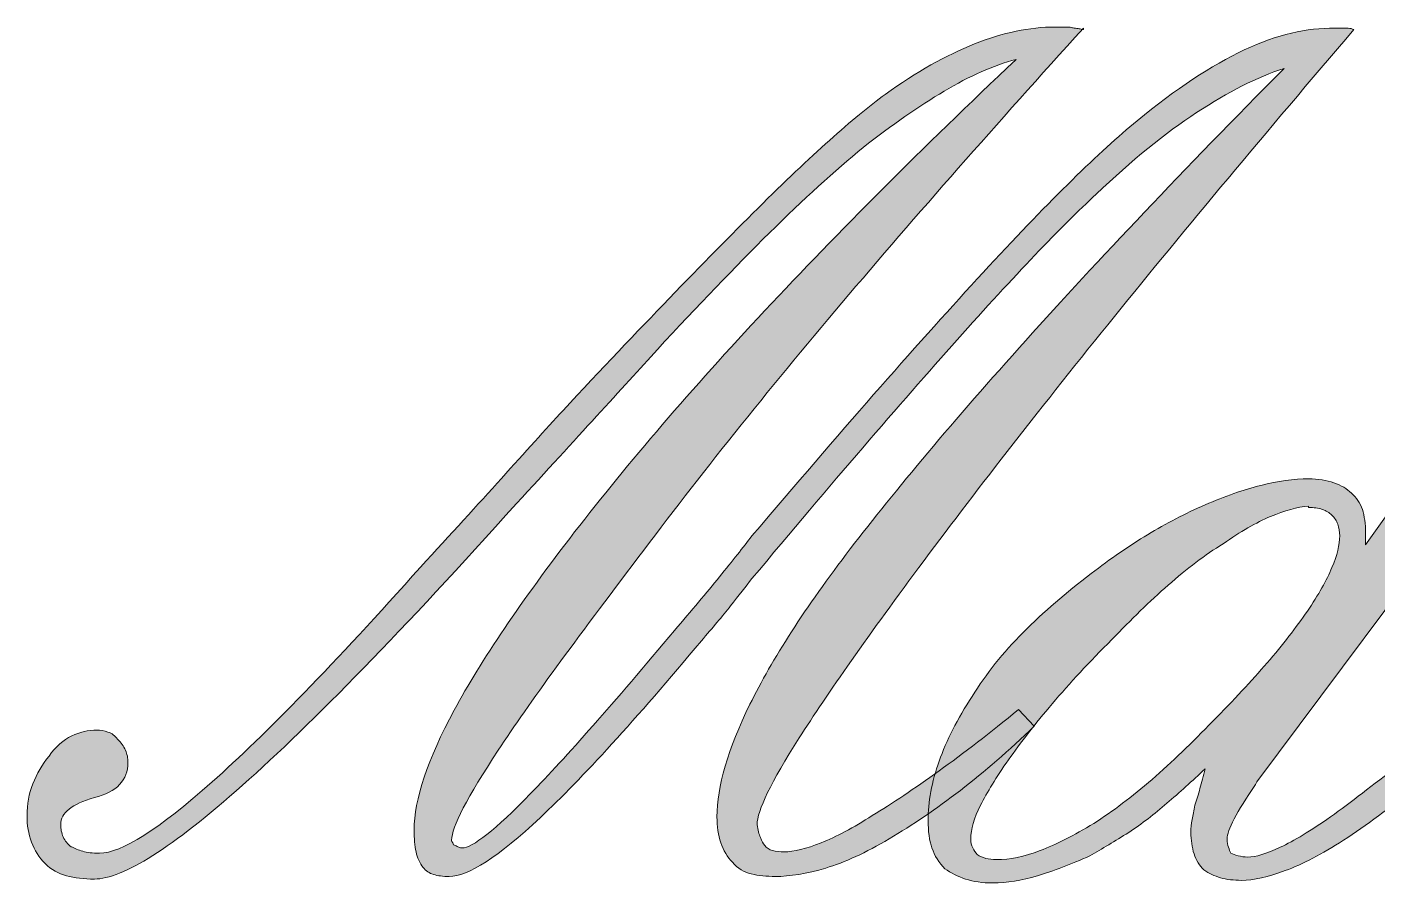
# Model space of a CAD drawing. Header units: millimetres. Extents: x 45.1 to 103.2, y -62.7 to -18.6.
# Drawn here: x 58.58 to 71.1, y -62.62 to -54.69 of the extents above; entities that cross this region are included whole.
import ezdxf

# ---------------------------------------------------------------- set-up
doc = ezdxf.new("R2010")
doc.units = ezdxf.units.MM
doc.header["$MEASUREMENT"] = 0
doc.layers.add('Calque 1', color=7, linetype='Continuous', lineweight=0)

# ---------------------------------------------------------------- blocks, each defined once
blk = doc.blocks.new('Block_0')
at = {"layer": 'Calque 1', "true_color": 0x1d1d1b, "transparency": 33554687}
h = blk.add_hatch(color=250, dxfattribs=at)
h.dxf.hatch_style = 2
edge = h.paths.add_edge_path()
edge.add_spline(control_points=[(66.133, -57.249), (65.441, -58.065), (64.811, -58.853), (64.243, -59.613), (63.668, -60.364), (63.236, -60.958), (62.948, -61.394), (62.66, -61.83), (62.516, -62.108), (62.516, -62.228), (62.516, -62.228), (62.516, -62.234), (62.516, -62.234), (62.516, -62.238), (62.52, -62.244), (62.528, -62.252), (62.528, -62.26), (62.53, -62.266), (62.534, -62.27), (62.538, -62.274), (62.544, -62.276), (62.552, -62.276), (62.56, -62.284), (62.57, -62.29), (62.582, -62.294), (62.594, -62.298), (62.604, -62.3), (62.612, -62.3), (62.708, -62.3), (62.92, -62.132), (63.248, -61.796), (63.576, -61.46), (64.02, -60.956), (64.58, -60.284), (64.739, -60.1), (64.879, -59.934), (64.999, -59.787), (65.119, -59.638), (65.219, -59.513), (65.299, -59.409), (66.107, -58.457), (66.803, -57.663), (67.387, -57.027), (67.971, -56.391), (68.443, -55.921), (68.803, -55.617), (69.163, -55.313), (69.497, -55.085), (69.805, -54.933), (70.113, -54.781), (70.395, -54.705), (70.651, -54.705), (70.651, -54.705), (70.723, -54.705), (70.723, -54.705), (70.723, -54.705), (70.771, -54.705), (70.771, -54.705), (70.771, -54.705), (70.825, -54.705), (70.825, -54.705), (70.845, -54.705), (70.863, -54.709), (70.879, -54.717), (70.063, -55.669), (69.323, -56.555), (68.659, -57.375), (67.995, -58.195), (67.407, -58.949), (66.895, -59.636), (66.383, -60.324), (65.997, -60.872), (65.737, -61.28), (65.477, -61.688), (65.347, -61.956), (65.347, -62.084), (65.355, -62.132), (65.365, -62.172), (65.377, -62.204), (65.389, -62.236), (65.403, -62.26), (65.419, -62.276), (65.435, -62.3), (65.459, -62.316), (65.491, -62.324), (65.523, -62.332), (65.559, -62.336), (65.599, -62.336), (65.687, -62.336), (65.801, -62.308), (65.941, -62.252), (66.081, -62.196), (66.239, -62.112), (66.415, -62), (66.599, -61.888), (66.805, -61.75), (67.033, -61.586), (67.261, -61.422), (67.507, -61.232), (67.771, -61.016), (67.771, -61.016), (67.915, -61.172), (67.915, -61.172), (67.683, -61.396), (67.455, -61.594), (67.231, -61.766), (67.007, -61.938), (66.787, -62.088), (66.571, -62.216), (66.355, -62.344), (66.159, -62.434), (65.983, -62.486), (65.807, -62.538), (65.651, -62.564), (65.515, -62.564), (65.435, -62.564), (65.361, -62.556), (65.293, -62.54), (65.225, -62.524), (65.167, -62.488), (65.119, -62.432), (65.071, -62.384), (65.035, -62.324), (65.011, -62.252), (64.987, -62.18), (64.975, -62.1), (64.975, -62.012), (64.975, -61.732), (65.077, -61.384), (65.281, -60.968), (65.485, -60.552), (65.795, -60.072), (66.211, -59.528), (66.627, -58.985), (67.169, -58.341), (67.837, -57.597), (68.505, -56.853), (69.303, -56.013), (70.231, -55.077), (69.983, -55.157), (69.713, -55.293), (69.421, -55.485), (69.129, -55.677), (68.819, -55.929), (68.491, -56.241), (68.163, -56.545), (67.733, -56.995), (67.201, -57.591), (66.669, -58.187), (66.035, -58.925), (65.299, -59.804), (65.243, -59.876), (65.177, -59.961), (65.101, -60.056), (65.025, -60.152), (64.935, -60.26), (64.831, -60.38), (64.223, -61.108), (63.725, -61.654), (63.338, -62.018), (62.95, -62.382), (62.668, -62.564), (62.492, -62.564), (62.436, -62.564), (62.388, -62.558), (62.348, -62.546), (62.308, -62.534), (62.276, -62.512), (62.252, -62.48), (62.22, -62.44), (62.198, -62.392), (62.186, -62.336), (62.174, -62.28), (62.168, -62.212), (62.168, -62.132), (62.168, -61.852), (62.292, -61.482), (62.54, -61.022), (62.788, -60.562), (63.16, -60.013), (63.656, -59.372), (64.151, -58.733), (64.739, -58.048), (65.419, -57.321), (66.099, -56.593), (66.875, -55.817), (67.747, -54.993), (67.539, -55.049), (67.317, -55.147), (67.081, -55.287), (66.845, -55.427), (66.595, -55.601), (66.331, -55.809), (66.067, -56.025), (65.777, -56.289), (65.461, -56.601), (65.145, -56.913), (64.799, -57.273), (64.423, -57.681), (64.263, -57.857), (64.076, -58.063), (63.859, -58.299), (63.643, -58.535), (63.396, -58.805), (63.116, -59.109), (62.076, -60.269), (61.23, -61.138), (60.578, -61.718), (59.926, -62.298), (59.468, -62.588), (59.204, -62.588), (59.108, -62.588), (59.022, -62.578), (58.946, -62.558), (58.87, -62.538), (58.804, -62.5), (58.748, -62.444), (58.692, -62.388), (58.65, -62.322), (58.622, -62.246), (58.594, -62.17), (58.58, -62.088), (58.58, -62), (58.58, -61.896), (58.598, -61.798), (58.634, -61.706), (58.67, -61.614), (58.72, -61.528), (58.784, -61.448), (58.848, -61.36), (58.918, -61.298), (58.994, -61.262), (59.07, -61.226), (59.148, -61.208), (59.228, -61.208), (59.26, -61.208), (59.294, -61.214), (59.33, -61.226), (59.366, -61.238), (59.396, -61.26), (59.42, -61.292), (59.452, -61.324), (59.476, -61.358), (59.492, -61.394), (59.508, -61.43), (59.516, -61.468), (59.516, -61.508), (59.516, -61.588), (59.49, -61.656), (59.438, -61.712), (59.386, -61.768), (59.308, -61.808), (59.204, -61.832), (59.1, -61.864), (59.022, -61.9), (58.97, -61.94), (58.918, -61.98), (58.892, -62.028), (58.892, -62.084), (58.892, -62.124), (58.9, -62.162), (58.916, -62.198), (58.932, -62.234), (58.956, -62.264), (58.988, -62.288), (59.02, -62.304), (59.056, -62.318), (59.096, -62.33), (59.136, -62.342), (59.188, -62.348), (59.252, -62.348), (59.452, -62.348), (59.8, -62.128), (60.296, -61.688), (60.792, -61.248), (61.436, -60.584), (62.228, -59.697), (62.508, -59.392), (62.758, -59.119), (62.978, -58.875), (63.198, -58.631), (63.388, -58.421), (63.548, -58.245), (64.259, -57.485), (64.862, -56.861), (65.353, -56.373), (65.845, -55.885), (66.239, -55.533), (66.535, -55.317), (66.823, -55.109), (67.099, -54.953), (67.363, -54.849), (67.627, -54.745), (67.875, -54.693), (68.107, -54.693), (68.107, -54.693), (68.161, -54.693), (68.161, -54.693), (68.161, -54.693), (68.227, -54.693), (68.227, -54.693), (68.243, -54.693), (68.257, -54.695), (68.269, -54.699), (68.281, -54.703), (68.291, -54.705), (68.299, -54.705), (68.315, -54.705), (68.329, -54.707), (68.341, -54.711), (68.353, -54.715), (68.363, -54.717), (68.371, -54.717), (68.371, -54.717), (68.371, -54.705), (68.371, -54.705), (67.571, -55.585), (66.825, -56.433), (66.133, -57.249)], knot_values=[0, 0, 0, 0, 1, 1, 1, 2, 2, 2, 3, 3, 3, 4, 4, 4, 5, 5, 5, 6, 6, 6, 7, 7, 7, 8, 8, 8, 9, 9, 9, 10, 10, 10, 11, 11, 11, 12, 12, 12, 13, 13, 13, 14, 14, 14, 15, 15, 15, 16, 16, 16, 17, 17, 17, 18, 18, 18, 19, 19, 19, 20, 20, 20, 21, 21, 21, 22, 22, 22, 23, 23, 23, 24, 24, 24, 25, 25, 25, 26, 26, 26, 27, 27, 27, 28, 28, 28, 29, 29, 29, 30, 30, 30, 31, 31, 31, 32, 32, 32, 33, 33, 33, 34, 34, 34, 35, 35, 35, 36, 36, 36, 37, 37, 37, 38, 38, 38, 39, 39, 39, 40, 40, 40, 41, 41, 41, 42, 42, 42, 43, 43, 43, 44, 44, 44, 45, 45, 45, 46, 46, 46, 47, 47, 47, 48, 48, 48, 49, 49, 49, 50, 50, 50, 51, 51, 51, 52, 52, 52, 53, 53, 53, 54, 54, 54, 55, 55, 55, 56, 56, 56, 57, 57, 57, 58, 58, 58, 59, 59, 59, 60, 60, 60, 61, 61, 61, 62, 62, 62, 63, 63, 63, 64, 64, 64, 65, 65, 65, 66, 66, 66, 67, 67, 67, 68, 68, 68, 69, 69, 69, 70, 70, 70, 71, 71, 71, 72, 72, 72, 73, 73, 73, 74, 74, 74, 75, 75, 75, 76, 76, 76, 77, 77, 77, 78, 78, 78, 79, 79, 79, 80, 80, 80, 81, 81, 81, 82, 82, 82, 83, 83, 83, 84, 84, 84, 85, 85, 85, 86, 86, 86, 87, 87, 87, 88, 88, 88, 89, 89, 89, 90, 90, 90, 91, 91, 91, 92, 92, 92, 93, 93, 93, 94, 94, 94, 95, 95, 95, 96, 96, 96, 97, 97, 97, 98, 98, 98, 99, 99, 99, 100, 100, 100, 101, 101, 101, 102, 102, 102, 103, 103, 103, 104, 104, 104, 105, 105, 105, 106, 106, 106, 106], degree=3, periodic=0)
h = blk.add_hatch(color=250, dxfattribs=at)
h.dxf.hatch_style = 2
edge = h.paths.add_edge_path()
edge.add_spline(control_points=[(70.105, -59.228), (69.974, -59.285), (69.827, -59.369), (69.667, -59.481), (69.499, -59.584), (69.329, -59.712), (69.158, -59.864), (68.986, -60.016), (68.812, -60.184), (68.636, -60.368), (68.428, -60.576), (68.244, -60.774), (68.084, -60.962), (67.924, -61.15), (67.788, -61.324), (67.676, -61.484), (67.564, -61.644), (67.478, -61.784), (67.418, -61.904), (67.358, -62.024), (67.328, -62.128), (67.328, -62.216), (67.328, -62.248), (67.334, -62.276), (67.346, -62.3), (67.358, -62.324), (67.372, -62.344), (67.388, -62.36), (67.412, -62.376), (67.438, -62.388), (67.466, -62.396), (67.494, -62.404), (67.528, -62.408), (67.568, -62.408), (67.688, -62.408), (67.822, -62.38), (67.97, -62.324), (68.118, -62.268), (68.284, -62.184), (68.468, -62.072), (68.644, -61.96), (68.824, -61.824), (69.008, -61.664), (69.191, -61.504), (69.38, -61.324), (69.571, -61.124), (69.764, -60.932), (69.931, -60.752), (70.075, -60.584), (70.219, -60.416), (70.343, -60.256), (70.447, -60.105), (70.551, -59.953), (70.627, -59.819), (70.675, -59.702), (70.723, -59.586), (70.747, -59.489), (70.747, -59.409), (70.747, -59.369), (70.741, -59.332), (70.729, -59.3), (70.717, -59.268), (70.699, -59.24), (70.675, -59.216), (70.651, -59.193), (70.621, -59.175), (70.585, -59.163), (70.549, -59.151), (70.507, -59.144), (70.459, -59.144), (70.459, -59.144), (70.459, -59.133), (70.459, -59.133), (70.355, -59.141), (70.237, -59.173), (70.105, -59.228)], knot_values=[0, 0, 0, 0, 1, 1, 1, 2, 2, 2, 3, 3, 3, 4, 4, 4, 5, 5, 5, 6, 6, 6, 7, 7, 7, 8, 8, 8, 9, 9, 9, 10, 10, 10, 11, 11, 11, 12, 12, 12, 13, 13, 13, 14, 14, 14, 15, 15, 15, 16, 16, 16, 17, 17, 17, 18, 18, 18, 19, 19, 19, 20, 20, 20, 21, 21, 21, 22, 22, 22, 23, 23, 23, 24, 24, 24, 25, 25, 25, 25], degree=3, periodic=0)
edge = h.paths.add_edge_path()
edge.add_spline(control_points=[(71.311, -59.037), (71.311, -59.037), (71.959, -59.037), (71.959, -59.037), (71.959, -59.037), (69.979, -61.688), (69.979, -61.688), (69.979, -61.688), (69.967, -61.712), (69.967, -61.712), (69.879, -61.84), (69.813, -61.946), (69.769, -62.03), (69.725, -62.114), (69.703, -62.176), (69.703, -62.216), (69.703, -62.248), (69.708, -62.274), (69.715, -62.294), (69.723, -62.314), (69.731, -62.332), (69.739, -62.348), (69.755, -62.356), (69.777, -62.364), (69.805, -62.372), (69.833, -62.38), (69.863, -62.384), (69.895, -62.384), (69.967, -62.384), (70.067, -62.354), (70.195, -62.294), (70.323, -62.234), (70.479, -62.14), (70.663, -62.012), (70.847, -61.876), (71.055, -61.718), (71.287, -61.538), (71.519, -61.358), (71.771, -61.148), (72.043, -60.908), (72.043, -60.908), (72.199, -61.064), (72.199, -61.064), (71.935, -61.32), (71.685, -61.544), (71.449, -61.736), (71.213, -61.928), (70.991, -62.092), (70.783, -62.228), (70.583, -62.356), (70.403, -62.45), (70.243, -62.51), (70.083, -62.57), (69.947, -62.6), (69.836, -62.6), (69.764, -62.6), (69.699, -62.592), (69.643, -62.576), (69.587, -62.56), (69.535, -62.536), (69.488, -62.504), (69.447, -62.464), (69.417, -62.414), (69.397, -62.354), (69.378, -62.294), (69.368, -62.228), (69.368, -62.156), (69.368, -62.116), (69.371, -62.076), (69.38, -62.036), (69.387, -61.996), (69.396, -61.952), (69.404, -61.904), (69.42, -61.856), (69.436, -61.804), (69.452, -61.748), (69.467, -61.692), (69.483, -61.632), (69.499, -61.568), (69.38, -61.68), (69.262, -61.786), (69.145, -61.886), (69.03, -61.986), (68.912, -62.076), (68.792, -62.156), (68.728, -62.196), (68.666, -62.234), (68.606, -62.27), (68.546, -62.306), (68.488, -62.34), (68.432, -62.372), (68.256, -62.452), (68.094, -62.514), (67.946, -62.558), (67.798, -62.602), (67.66, -62.624), (67.532, -62.624), (67.436, -62.624), (67.352, -62.612), (67.28, -62.588), (67.208, -62.564), (67.144, -62.532), (67.088, -62.492), (67.032, -62.436), (66.992, -62.372), (66.968, -62.3), (66.944, -62.228), (66.932, -62.144), (66.932, -62.048), (66.932, -61.872), (66.966, -61.688), (67.034, -61.496), (67.102, -61.304), (67.204, -61.104), (67.34, -60.896), (67.468, -60.688), (67.626, -60.49), (67.814, -60.302), (68.002, -60.115), (68.212, -59.933), (68.444, -59.757), (68.62, -59.62), (68.794, -59.501), (68.966, -59.397), (69.138, -59.293), (69.315, -59.201), (69.499, -59.121), (69.683, -59.041), (69.856, -58.98), (70.015, -58.94), (70.175, -58.9), (70.323, -58.88), (70.459, -58.88), (70.547, -58.88), (70.625, -58.893), (70.693, -58.917), (70.761, -58.94), (70.815, -58.972), (70.855, -59.012), (70.903, -59.052), (70.937, -59.103), (70.957, -59.163), (70.977, -59.223), (70.987, -59.297), (70.987, -59.384), (70.987, -59.384), (70.987, -59.492), (70.987, -59.492), (70.987, -59.492), (71.311, -59.037), (71.311, -59.037)], knot_values=[0, 0, 0, 0, 1, 1, 1, 2, 2, 2, 3, 3, 3, 4, 4, 4, 5, 5, 5, 6, 6, 6, 7, 7, 7, 8, 8, 8, 9, 9, 9, 10, 10, 10, 11, 11, 11, 12, 12, 12, 13, 13, 13, 14, 14, 14, 15, 15, 15, 16, 16, 16, 17, 17, 17, 18, 18, 18, 19, 19, 19, 20, 20, 20, 21, 21, 21, 22, 22, 22, 23, 23, 23, 24, 24, 24, 25, 25, 25, 26, 26, 26, 27, 27, 27, 28, 28, 28, 29, 29, 29, 30, 30, 30, 31, 31, 31, 32, 32, 32, 33, 33, 33, 34, 34, 34, 35, 35, 35, 36, 36, 36, 37, 37, 37, 38, 38, 38, 39, 39, 39, 40, 40, 40, 41, 41, 41, 42, 42, 42, 43, 43, 43, 44, 44, 44, 45, 45, 45, 46, 46, 46, 47, 47, 47, 48, 48, 48, 49, 49, 49, 50, 50, 50, 50], degree=3, periodic=0)
at = {"layer": 'Calque 1'}
for points, knots in [([(66.133, -57.249), (65.441, -58.065), (64.811, -58.853), (64.243, -59.613), (63.668, -60.364), (63.236, -60.958), (62.948, -61.394), (62.66, -61.83), (62.516, -62.108), (62.516, -62.228), (62.516, -62.228), (62.516, -62.234), (62.516, -62.234), (62.516, -62.238), (62.52, -62.244), (62.528, -62.252), (62.528, -62.26), (62.53, -62.266), (62.534, -62.27), (62.538, -62.274), (62.544, -62.276), (62.552, -62.276), (62.56, -62.284), (62.57, -62.29), (62.582, -62.294), (62.594, -62.298), (62.604, -62.3), (62.612, -62.3), (62.708, -62.3), (62.92, -62.132), (63.248, -61.796), (63.576, -61.46), (64.02, -60.956), (64.58, -60.284), (64.739, -60.1), (64.879, -59.934), (64.999, -59.787), (65.119, -59.638), (65.219, -59.513), (65.299, -59.409), (66.107, -58.457), (66.803, -57.663), (67.387, -57.027), (67.971, -56.391), (68.443, -55.921), (68.803, -55.617), (69.163, -55.313), (69.497, -55.085), (69.805, -54.933), (70.113, -54.781), (70.395, -54.705), (70.651, -54.705), (70.651, -54.705), (70.723, -54.705), (70.723, -54.705), (70.723, -54.705), (70.771, -54.705), (70.771, -54.705), (70.771, -54.705), (70.825, -54.705), (70.825, -54.705), (70.845, -54.705), (70.863, -54.709), (70.879, -54.717), (70.063, -55.669), (69.323, -56.555), (68.659, -57.375), (67.995, -58.195), (67.407, -58.949), (66.895, -59.636), (66.383, -60.324), (65.997, -60.872), (65.737, -61.28), (65.477, -61.688), (65.347, -61.956), (65.347, -62.084), (65.355, -62.132), (65.365, -62.172), (65.377, -62.204), (65.389, -62.236), (65.403, -62.26), (65.419, -62.276), (65.435, -62.3), (65.459, -62.316), (65.491, -62.324), (65.523, -62.332), (65.559, -62.336), (65.599, -62.336), (65.687, -62.336), (65.801, -62.308), (65.941, -62.252), (66.081, -62.196), (66.239, -62.112), (66.415, -62), (66.599, -61.888), (66.805, -61.75), (67.033, -61.586), (67.261, -61.422), (67.507, -61.232), (67.771, -61.016), (67.771, -61.016), (67.915, -61.172), (67.915, -61.172), (67.683, -61.396), (67.455, -61.594), (67.231, -61.766), (67.007, -61.938), (66.787, -62.088), (66.571, -62.216), (66.355, -62.344), (66.159, -62.434), (65.983, -62.486), (65.807, -62.538), (65.651, -62.564), (65.515, -62.564), (65.435, -62.564), (65.361, -62.556), (65.293, -62.54), (65.225, -62.524), (65.167, -62.488), (65.119, -62.432), (65.071, -62.384), (65.035, -62.324), (65.011, -62.252), (64.987, -62.18), (64.975, -62.1), (64.975, -62.012), (64.975, -61.732), (65.077, -61.384), (65.281, -60.968), (65.485, -60.552), (65.795, -60.072), (66.211, -59.528), (66.627, -58.985), (67.169, -58.341), (67.837, -57.597), (68.505, -56.853), (69.303, -56.013), (70.231, -55.077), (69.983, -55.157), (69.713, -55.293), (69.421, -55.485), (69.129, -55.677), (68.819, -55.929), (68.491, -56.241), (68.163, -56.545), (67.733, -56.995), (67.201, -57.591), (66.669, -58.187), (66.035, -58.925), (65.299, -59.804), (65.243, -59.876), (65.177, -59.961), (65.101, -60.056), (65.025, -60.152), (64.935, -60.26), (64.831, -60.38), (64.223, -61.108), (63.725, -61.654), (63.338, -62.018), (62.95, -62.382), (62.668, -62.564), (62.492, -62.564), (62.436, -62.564), (62.388, -62.558), (62.348, -62.546), (62.308, -62.534), (62.276, -62.512), (62.252, -62.48), (62.22, -62.44), (62.198, -62.392), (62.186, -62.336), (62.174, -62.28), (62.168, -62.212), (62.168, -62.132), (62.168, -61.852), (62.292, -61.482), (62.54, -61.022), (62.788, -60.562), (63.16, -60.013), (63.656, -59.372), (64.151, -58.733), (64.739, -58.048), (65.419, -57.321), (66.099, -56.593), (66.875, -55.817), (67.747, -54.993), (67.539, -55.049), (67.317, -55.147), (67.081, -55.287), (66.845, -55.427), (66.595, -55.601), (66.331, -55.809), (66.067, -56.025), (65.777, -56.289), (65.461, -56.601), (65.145, -56.913), (64.799, -57.273), (64.423, -57.681), (64.263, -57.857), (64.076, -58.063), (63.859, -58.299), (63.643, -58.535), (63.396, -58.805), (63.116, -59.109), (62.076, -60.269), (61.23, -61.138), (60.578, -61.718), (59.926, -62.298), (59.468, -62.588), (59.204, -62.588), (59.108, -62.588), (59.022, -62.578), (58.946, -62.558), (58.87, -62.538), (58.804, -62.5), (58.748, -62.444), (58.692, -62.388), (58.65, -62.322), (58.622, -62.246), (58.594, -62.17), (58.58, -62.088), (58.58, -62), (58.58, -61.896), (58.598, -61.798), (58.634, -61.706), (58.67, -61.614), (58.72, -61.528), (58.784, -61.448), (58.848, -61.36), (58.918, -61.298), (58.994, -61.262), (59.07, -61.226), (59.148, -61.208), (59.228, -61.208), (59.26, -61.208), (59.294, -61.214), (59.33, -61.226), (59.366, -61.238), (59.396, -61.26), (59.42, -61.292), (59.452, -61.324), (59.476, -61.358), (59.492, -61.394), (59.508, -61.43), (59.516, -61.468), (59.516, -61.508), (59.516, -61.588), (59.49, -61.656), (59.438, -61.712), (59.386, -61.768), (59.308, -61.808), (59.204, -61.832), (59.1, -61.864), (59.022, -61.9), (58.97, -61.94), (58.918, -61.98), (58.892, -62.028), (58.892, -62.084), (58.892, -62.124), (58.9, -62.162), (58.916, -62.198), (58.932, -62.234), (58.956, -62.264), (58.988, -62.288), (59.02, -62.304), (59.056, -62.318), (59.096, -62.33), (59.136, -62.342), (59.188, -62.348), (59.252, -62.348), (59.452, -62.348), (59.8, -62.128), (60.296, -61.688), (60.792, -61.248), (61.436, -60.584), (62.228, -59.697), (62.508, -59.392), (62.758, -59.119), (62.978, -58.875), (63.198, -58.631), (63.388, -58.421), (63.548, -58.245), (64.259, -57.485), (64.862, -56.861), (65.353, -56.373), (65.845, -55.885), (66.239, -55.533), (66.535, -55.317), (66.823, -55.109), (67.099, -54.953), (67.363, -54.849), (67.627, -54.745), (67.875, -54.693), (68.107, -54.693), (68.107, -54.693), (68.161, -54.693), (68.161, -54.693), (68.161, -54.693), (68.227, -54.693), (68.227, -54.693), (68.243, -54.693), (68.257, -54.695), (68.269, -54.699), (68.281, -54.703), (68.291, -54.705), (68.299, -54.705), (68.315, -54.705), (68.329, -54.707), (68.341, -54.711), (68.353, -54.715), (68.363, -54.717), (68.371, -54.717), (68.371, -54.717), (68.371, -54.705), (68.371, -54.705), (67.571, -55.585), (66.825, -56.433), (66.133, -57.249)], [0, 0, 0, 0, 1, 1, 1, 2, 2, 2, 3, 3, 3, 4, 4, 4, 5, 5, 5, 6, 6, 6, 7, 7, 7, 8, 8, 8, 9, 9, 9, 10, 10, 10, 11, 11, 11, 12, 12, 12, 13, 13, 13, 14, 14, 14, 15, 15, 15, 16, 16, 16, 17, 17, 17, 18, 18, 18, 19, 19, 19, 20, 20, 20, 21, 21, 21, 22, 22, 22, 23, 23, 23, 24, 24, 24, 25, 25, 25, 26, 26, 26, 27, 27, 27, 28, 28, 28, 29, 29, 29, 30, 30, 30, 31, 31, 31, 32, 32, 32, 33, 33, 33, 34, 34, 34, 35, 35, 35, 36, 36, 36, 37, 37, 37, 38, 38, 38, 39, 39, 39, 40, 40, 40, 41, 41, 41, 42, 42, 42, 43, 43, 43, 44, 44, 44, 45, 45, 45, 46, 46, 46, 47, 47, 47, 48, 48, 48, 49, 49, 49, 50, 50, 50, 51, 51, 51, 52, 52, 52, 53, 53, 53, 54, 54, 54, 55, 55, 55, 56, 56, 56, 57, 57, 57, 58, 58, 58, 59, 59, 59, 60, 60, 60, 61, 61, 61, 62, 62, 62, 63, 63, 63, 64, 64, 64, 65, 65, 65, 66, 66, 66, 67, 67, 67, 68, 68, 68, 69, 69, 69, 70, 70, 70, 71, 71, 71, 72, 72, 72, 73, 73, 73, 74, 74, 74, 75, 75, 75, 76, 76, 76, 77, 77, 77, 78, 78, 78, 79, 79, 79, 80, 80, 80, 81, 81, 81, 82, 82, 82, 83, 83, 83, 84, 84, 84, 85, 85, 85, 86, 86, 86, 87, 87, 87, 88, 88, 88, 89, 89, 89, 90, 90, 90, 91, 91, 91, 92, 92, 92, 93, 93, 93, 94, 94, 94, 95, 95, 95, 96, 96, 96, 97, 97, 97, 98, 98, 98, 99, 99, 99, 100, 100, 100, 101, 101, 101, 102, 102, 102, 103, 103, 103, 104, 104, 104, 105, 105, 105, 106, 106, 106, 106]), ([(71.311, -59.037), (71.311, -59.037), (71.959, -59.037), (71.959, -59.037), (71.959, -59.037), (69.979, -61.688), (69.979, -61.688), (69.979, -61.688), (69.967, -61.712), (69.967, -61.712), (69.879, -61.84), (69.813, -61.946), (69.769, -62.03), (69.725, -62.114), (69.703, -62.176), (69.703, -62.216), (69.703, -62.248), (69.708, -62.274), (69.715, -62.294), (69.723, -62.314), (69.731, -62.332), (69.739, -62.348), (69.755, -62.356), (69.777, -62.364), (69.805, -62.372), (69.833, -62.38), (69.863, -62.384), (69.895, -62.384), (69.967, -62.384), (70.067, -62.354), (70.195, -62.294), (70.323, -62.234), (70.479, -62.14), (70.663, -62.012), (70.847, -61.876), (71.055, -61.718), (71.287, -61.538), (71.519, -61.358), (71.771, -61.148), (72.043, -60.908), (72.043, -60.908), (72.199, -61.064), (72.199, -61.064), (71.935, -61.32), (71.685, -61.544), (71.449, -61.736), (71.213, -61.928), (70.991, -62.092), (70.783, -62.228), (70.583, -62.356), (70.403, -62.45), (70.243, -62.51), (70.083, -62.57), (69.947, -62.6), (69.836, -62.6), (69.764, -62.6), (69.699, -62.592), (69.643, -62.576), (69.587, -62.56), (69.535, -62.536), (69.488, -62.504), (69.447, -62.464), (69.417, -62.414), (69.397, -62.354), (69.378, -62.294), (69.368, -62.228), (69.368, -62.156), (69.368, -62.116), (69.371, -62.076), (69.38, -62.036), (69.387, -61.996), (69.396, -61.952), (69.404, -61.904), (69.42, -61.856), (69.436, -61.804), (69.452, -61.748), (69.467, -61.692), (69.483, -61.632), (69.499, -61.568), (69.38, -61.68), (69.262, -61.786), (69.145, -61.886), (69.03, -61.986), (68.912, -62.076), (68.792, -62.156), (68.728, -62.196), (68.666, -62.234), (68.606, -62.27), (68.546, -62.306), (68.488, -62.34), (68.432, -62.372), (68.256, -62.452), (68.094, -62.514), (67.946, -62.558), (67.798, -62.602), (67.66, -62.624), (67.532, -62.624), (67.436, -62.624), (67.352, -62.612), (67.28, -62.588), (67.208, -62.564), (67.144, -62.532), (67.088, -62.492), (67.032, -62.436), (66.992, -62.372), (66.968, -62.3), (66.944, -62.228), (66.932, -62.144), (66.932, -62.048), (66.932, -61.872), (66.966, -61.688), (67.034, -61.496), (67.102, -61.304), (67.204, -61.104), (67.34, -60.896), (67.468, -60.688), (67.626, -60.49), (67.814, -60.302), (68.002, -60.115), (68.212, -59.933), (68.444, -59.757), (68.62, -59.62), (68.794, -59.501), (68.966, -59.397), (69.138, -59.293), (69.315, -59.201), (69.499, -59.121), (69.683, -59.041), (69.856, -58.98), (70.015, -58.94), (70.175, -58.9), (70.323, -58.88), (70.459, -58.88), (70.547, -58.88), (70.625, -58.893), (70.693, -58.917), (70.761, -58.94), (70.815, -58.972), (70.855, -59.012), (70.903, -59.052), (70.937, -59.103), (70.957, -59.163), (70.977, -59.223), (70.987, -59.297), (70.987, -59.384), (70.987, -59.384), (70.987, -59.492), (70.987, -59.492), (70.987, -59.492), (71.311, -59.037), (71.311, -59.037)], [0, 0, 0, 0, 1, 1, 1, 2, 2, 2, 3, 3, 3, 4, 4, 4, 5, 5, 5, 6, 6, 6, 7, 7, 7, 8, 8, 8, 9, 9, 9, 10, 10, 10, 11, 11, 11, 12, 12, 12, 13, 13, 13, 14, 14, 14, 15, 15, 15, 16, 16, 16, 17, 17, 17, 18, 18, 18, 19, 19, 19, 20, 20, 20, 21, 21, 21, 22, 22, 22, 23, 23, 23, 24, 24, 24, 25, 25, 25, 26, 26, 26, 27, 27, 27, 28, 28, 28, 29, 29, 29, 30, 30, 30, 31, 31, 31, 32, 32, 32, 33, 33, 33, 34, 34, 34, 35, 35, 35, 36, 36, 36, 37, 37, 37, 38, 38, 38, 39, 39, 39, 40, 40, 40, 41, 41, 41, 42, 42, 42, 43, 43, 43, 44, 44, 44, 45, 45, 45, 46, 46, 46, 47, 47, 47, 48, 48, 48, 49, 49, 49, 50, 50, 50, 50]), ([(70.105, -59.228), (69.974, -59.285), (69.827, -59.369), (69.667, -59.481), (69.499, -59.584), (69.329, -59.712), (69.158, -59.864), (68.986, -60.016), (68.812, -60.184), (68.636, -60.368), (68.428, -60.576), (68.244, -60.774), (68.084, -60.962), (67.924, -61.15), (67.788, -61.324), (67.676, -61.484), (67.564, -61.644), (67.478, -61.784), (67.418, -61.904), (67.358, -62.024), (67.328, -62.128), (67.328, -62.216), (67.328, -62.248), (67.334, -62.276), (67.346, -62.3), (67.358, -62.324), (67.372, -62.344), (67.388, -62.36), (67.412, -62.376), (67.438, -62.388), (67.466, -62.396), (67.494, -62.404), (67.528, -62.408), (67.568, -62.408), (67.688, -62.408), (67.822, -62.38), (67.97, -62.324), (68.118, -62.268), (68.284, -62.184), (68.468, -62.072), (68.644, -61.96), (68.824, -61.824), (69.008, -61.664), (69.191, -61.504), (69.38, -61.324), (69.571, -61.124), (69.764, -60.932), (69.931, -60.752), (70.075, -60.584), (70.219, -60.416), (70.343, -60.256), (70.447, -60.105), (70.551, -59.953), (70.627, -59.819), (70.675, -59.702), (70.723, -59.586), (70.747, -59.489), (70.747, -59.409), (70.747, -59.369), (70.741, -59.332), (70.729, -59.3), (70.717, -59.268), (70.699, -59.24), (70.675, -59.216), (70.651, -59.193), (70.621, -59.175), (70.585, -59.163), (70.549, -59.151), (70.507, -59.144), (70.459, -59.144), (70.459, -59.144), (70.459, -59.133), (70.459, -59.133), (70.355, -59.141), (70.237, -59.173), (70.105, -59.228)], [0, 0, 0, 0, 1, 1, 1, 2, 2, 2, 3, 3, 3, 4, 4, 4, 5, 5, 5, 6, 6, 6, 7, 7, 7, 8, 8, 8, 9, 9, 9, 10, 10, 10, 11, 11, 11, 12, 12, 12, 13, 13, 13, 14, 14, 14, 15, 15, 15, 16, 16, 16, 17, 17, 17, 18, 18, 18, 19, 19, 19, 20, 20, 20, 21, 21, 21, 22, 22, 22, 23, 23, 23, 24, 24, 24, 25, 25, 25, 25])]:
    blk.add_open_spline(points, degree=3, knots=knots, dxfattribs=at)

msp = doc.modelspace()

# ---------------------------------------------------------------- block references
at = {"layer": 'Calque 1'}
msp.add_blockref('Block_0', (0, 0), dxfattribs=at)

doc.saveas('drawing.dxf')
